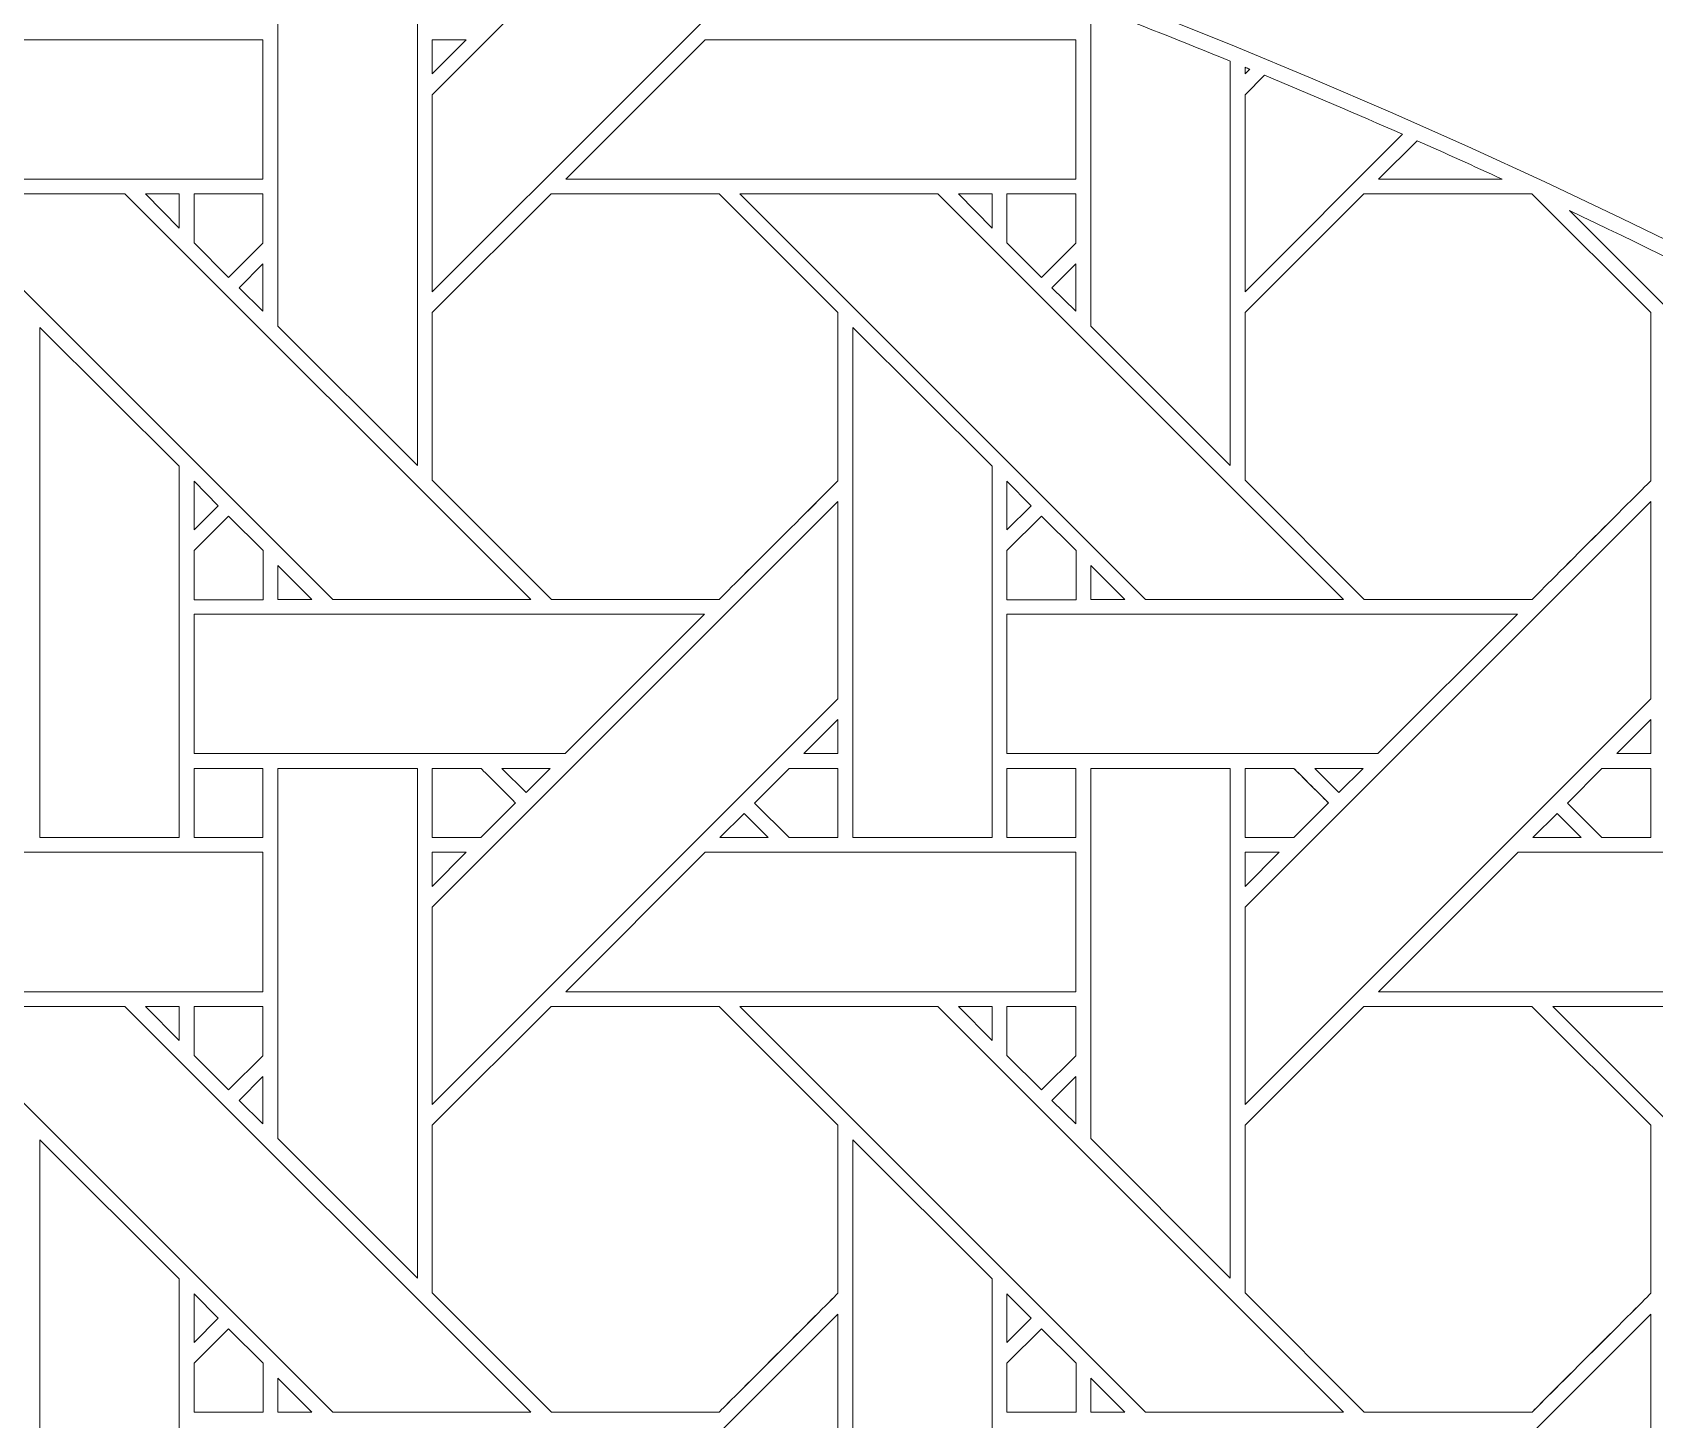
# Model space of a CAD drawing. Header units: inches. Extents: x 3.4 to 21.4, y 0.1 to 18.1.
# Drawn here: x 14.051 to 15.945, y 15.016 to 16.636 of the extents above; entities that cross this region are included whole.
import ezdxf

# ---------------------------------------------------------------- set-up
doc = ezdxf.new("R2010")
doc.units = ezdxf.units.IN
doc.header["$MEASUREMENT"] = 0
doc.layers.add('Design', color=7, linetype='Continuous', lineweight=0)

msp = doc.modelspace()

# ---------------------------------------------------------------- linework, layer by layer
at = {"layer": 'Design'}
for points, knots in [([(12.3829, 18.0948), (7.4123, 18.0948), (3.3829, 14.0653), (3.3829, 9.0948), (3.3829, 4.1242), (7.4123, 0.0948), (12.3829, 0.0948), (17.3534, 0.0948), (21.3829, 4.1242), (21.3829, 9.0948), (21.3829, 14.0653), (17.3534, 18.0948), (12.3829, 18.0948)], [0, 0, 0, 0, 1, 1, 1, 2, 2, 2, 3, 3, 3, 4, 4, 4, 4]), ([(12.3829, 17.2202), (7.8953, 17.2202), (4.2574, 13.5823), (4.2574, 9.0948), (4.2574, 4.6072), (7.8953, 0.9693), (12.3829, 0.9693), (16.8704, 0.9693), (20.5083, 4.6072), (20.5083, 9.0948), (20.5083, 13.5823), (16.8704, 17.2202), (12.3829, 17.2202)], [0, 0, 0, 0, 1, 1, 1, 2, 2, 2, 3, 3, 3, 4, 4, 4, 4]), ([(14.9668, 16.7817), (14.9668, 16.7817), (14.5179, 16.3328), (14.5179, 16.3328), (14.5179, 16.3328), (14.5179, 16.5629), (14.5179, 16.5629), (14.5179, 16.5629), (14.793, 16.838), (14.793, 16.838), (14.8512, 16.8199), (14.9091, 16.8011), (14.9668, 16.7817)], [0, 0, 0, 0, 1, 1, 1, 2, 2, 2, 3, 3, 3, 4, 4, 4, 4]), ([(14.3378, 16.2928), (14.3378, 16.2928), (14.3378, 16.725), (14.3378, 16.725), (14.3378, 16.725), (14.5007, 16.725), (14.5007, 16.725), (14.5007, 16.725), (14.5007, 16.1299), (14.5007, 16.1299), (14.5007, 16.1299), (14.3378, 16.2928), (14.3378, 16.2928)], [0, 0, 0, 0, 1, 1, 1, 2, 2, 2, 3, 3, 3, 4, 4, 4, 4]), ([(15.2865, 16.6667), (15.3411, 16.6457), (15.3954, 16.6243), (15.4494, 16.6022), (15.4494, 16.6022), (15.4494, 16.1299), (15.4494, 16.1299), (15.4494, 16.1299), (15.2865, 16.2928), (15.2865, 16.2928), (15.2865, 16.2928), (15.2865, 16.6667), (15.2865, 16.6667)], [0, 0, 0, 0, 1, 1, 1, 2, 2, 2, 3, 3, 3, 4, 4, 4, 4]), ([(14.3203, 16.6271), (14.3203, 16.6271), (14.3203, 16.4643), (14.3203, 16.4643), (14.3203, 16.4643), (13.725, 16.4643), (13.725, 16.4643), (13.725, 16.4643), (13.8878, 16.6271), (13.8878, 16.6271), (13.8878, 16.6271), (14.3203, 16.6271), (14.3203, 16.6271)], [0, 0, 0, 0, 1, 1, 1, 2, 2, 2, 3, 3, 3, 4, 4, 4, 4]), ([(14.5577, 16.6271), (14.5577, 16.6271), (14.5179, 16.5873), (14.5179, 16.5873), (14.5179, 16.5873), (14.5179, 16.6271), (14.5179, 16.6271), (14.5179, 16.6271), (14.5577, 16.6271), (14.5577, 16.6271)], [0, 0, 0, 0, 1, 1, 1, 2, 2, 2, 3, 3, 3, 3]), ([(15.269, 16.6271), (15.269, 16.6271), (15.269, 16.4643), (15.269, 16.4643), (15.269, 16.4643), (14.6737, 16.4643), (14.6737, 16.4643), (14.6737, 16.4643), (14.8365, 16.6271), (14.8365, 16.6271), (14.8365, 16.6271), (15.269, 16.6271), (15.269, 16.6271)], [0, 0, 0, 0, 1, 1, 1, 2, 2, 2, 3, 3, 3, 4, 4, 4, 4]), ([(15.4666, 16.5951), (15.4684, 16.5943), (15.4703, 16.5935), (15.4721, 16.5928), (15.4721, 16.5928), (15.4666, 16.5873), (15.4666, 16.5873), (15.4666, 16.5873), (15.4666, 16.5951), (15.4666, 16.5951)], [0, 0, 0, 0, 1, 1, 1, 2, 2, 2, 3, 3, 3, 3]), ([(15.4666, 16.5629), (15.4666, 16.5629), (15.4893, 16.5856), (15.4893, 16.5856), (15.5433, 16.5632), (15.5971, 16.5402), (15.6505, 16.5167), (15.6505, 16.5167), (15.4666, 16.3328), (15.4666, 16.3328), (15.4666, 16.3328), (15.4666, 16.5629), (15.4666, 16.5629)], [0, 0, 0, 0, 1, 1, 1, 2, 2, 2, 3, 3, 3, 4, 4, 4, 4]), ([(15.7668, 16.4643), (15.7668, 16.4643), (15.6224, 16.4643), (15.6224, 16.4643), (15.6224, 16.4643), (15.6673, 16.5092), (15.6673, 16.5092), (15.7006, 16.4944), (15.7337, 16.4795), (15.7668, 16.4643)], [0, 0, 0, 0, 1, 1, 1, 2, 2, 2, 3, 3, 3, 3]), ([(14.6329, 15.9735), (14.6329, 15.9735), (14.4018, 15.9735), (14.4018, 15.9735), (14.4018, 15.9735), (13.9283, 16.4472), (13.9283, 16.4472), (13.9283, 16.4472), (14.1592, 16.4472), (14.1592, 16.4472), (14.1592, 16.4472), (14.6329, 15.9735), (14.6329, 15.9735)], [0, 0, 0, 0, 1, 1, 1, 2, 2, 2, 3, 3, 3, 4, 4, 4, 4]), ([(14.1833, 16.4471), (14.1833, 16.4471), (14.2228, 16.4471), (14.2228, 16.4471), (14.2228, 16.4471), (14.2228, 16.4073), (14.2228, 16.4073), (14.2228, 16.4073), (14.1833, 16.4471), (14.1833, 16.4471)], [0, 0, 0, 0, 1, 1, 1, 2, 2, 2, 3, 3, 3, 3]), ([(14.3203, 16.4472), (14.3203, 16.4472), (14.3203, 16.3896), (14.3203, 16.3896), (14.3203, 16.3896), (14.2803, 16.3497), (14.2803, 16.3497), (14.2803, 16.3497), (14.24, 16.39), (14.24, 16.39), (14.24, 16.39), (14.24, 16.4472), (14.24, 16.4472), (14.24, 16.4472), (14.3203, 16.4472), (14.3203, 16.4472)], [0, 0, 0, 0, 1, 1, 1, 2, 2, 2, 3, 3, 3, 4, 4, 4, 5, 5, 5, 5]), ([(14.2803, 16.3497), (14.2803, 16.3497), (14.24, 16.39), (14.24, 16.39), (14.24, 16.39), (14.24, 16.4472), (14.24, 16.4472), (14.24, 16.4472), (14.3203, 16.4472), (14.3203, 16.4472), (14.3203, 16.4472), (14.3203, 16.3896), (14.3203, 16.3896), (14.3203, 16.3896), (14.2803, 16.3497), (14.2803, 16.3497)], [0, 0, 0, 0, 1, 1, 1, 2, 2, 2, 3, 3, 3, 4, 4, 4, 5, 5, 5, 5]), ([(14.6566, 16.4472), (14.6566, 16.4472), (14.8528, 16.4472), (14.8528, 16.4472), (14.8528, 16.4472), (14.9915, 16.3085), (14.9915, 16.3085), (14.9915, 16.3085), (14.9915, 16.1123), (14.9915, 16.1123), (14.9737, 16.0943), (14.8618, 15.9826), (14.8528, 15.9736), (14.8528, 15.9736), (14.6571, 15.9736), (14.6571, 15.9736), (14.6571, 15.9736), (14.5179, 16.1128), (14.5179, 16.1128), (14.5179, 16.1128), (14.5179, 16.3085), (14.5179, 16.3085), (14.5179, 16.3085), (14.6566, 16.4472), (14.6566, 16.4472)], [0, 0, 0, 0, 1, 1, 1, 2, 2, 2, 3, 3, 3, 4, 4, 4, 5, 5, 5, 6, 6, 6, 7, 7, 7, 8, 8, 8, 8]), ([(14.8528, 16.4472), (14.8528, 16.4472), (14.9915, 16.3085), (14.9915, 16.3085), (14.9915, 16.3085), (14.9915, 16.1123), (14.9915, 16.1123), (14.9737, 16.0943), (14.8617, 15.9825), (14.8528, 15.9736), (14.8528, 15.9736), (14.6571, 15.9736), (14.6571, 15.9736), (14.6571, 15.9736), (14.5179, 16.1128), (14.5179, 16.1128), (14.5179, 16.1128), (14.5179, 16.3085), (14.5179, 16.3085), (14.5179, 16.3085), (14.6566, 16.4472), (14.6566, 16.4472), (14.6566, 16.4472), (14.8528, 16.4472), (14.8528, 16.4472)], [0, 0, 0, 0, 1, 1, 1, 2, 2, 2, 3, 3, 3, 4, 4, 4, 5, 5, 5, 6, 6, 6, 7, 7, 7, 8, 8, 8, 8]), ([(15.3506, 15.9735), (15.3506, 15.9735), (14.877, 16.4472), (14.877, 16.4472), (14.877, 16.4472), (15.1079, 16.4472), (15.1079, 16.4472), (15.1079, 16.4472), (15.5816, 15.9735), (15.5816, 15.9735), (15.5816, 15.9735), (15.3506, 15.9735), (15.3506, 15.9735)], [0, 0, 0, 0, 1, 1, 1, 2, 2, 2, 3, 3, 3, 4, 4, 4, 4]), ([(15.1321, 16.4471), (15.1321, 16.4471), (15.1715, 16.4471), (15.1715, 16.4471), (15.1715, 16.4471), (15.1715, 16.4073), (15.1715, 16.4073), (15.1715, 16.4073), (15.1321, 16.4471), (15.1321, 16.4471)], [0, 0, 0, 0, 1, 1, 1, 2, 2, 2, 3, 3, 3, 3]), ([(15.1887, 16.39), (15.1887, 16.39), (15.1887, 16.4472), (15.1887, 16.4472), (15.1887, 16.4472), (15.269, 16.4472), (15.269, 16.4472), (15.269, 16.4472), (15.269, 16.3896), (15.269, 16.3896), (15.269, 16.3896), (15.2291, 16.3497), (15.2291, 16.3497), (15.2291, 16.3497), (15.1887, 16.39), (15.1887, 16.39)], [0, 0, 0, 0, 1, 1, 1, 2, 2, 2, 3, 3, 3, 4, 4, 4, 5, 5, 5, 5]), ([(15.269, 16.3896), (15.269, 16.3896), (15.2291, 16.3497), (15.2291, 16.3497), (15.2291, 16.3497), (15.1887, 16.39), (15.1887, 16.39), (15.1887, 16.39), (15.1887, 16.4472), (15.1887, 16.4472), (15.1887, 16.4472), (15.269, 16.4472), (15.269, 16.4472), (15.269, 16.4472), (15.269, 16.3896), (15.269, 16.3896)], [0, 0, 0, 0, 1, 1, 1, 2, 2, 2, 3, 3, 3, 4, 4, 4, 5, 5, 5, 5]), ([(15.4666, 16.1128), (15.4666, 16.1128), (15.4666, 16.3085), (15.4666, 16.3085), (15.4666, 16.3085), (15.6053, 16.4472), (15.6053, 16.4472), (15.6053, 16.4472), (15.8015, 16.4472), (15.8015, 16.4472), (15.8015, 16.4472), (15.9403, 16.3085), (15.9403, 16.3085), (15.9403, 16.3085), (15.9403, 16.1123), (15.9403, 16.1123), (15.9225, 16.0943), (15.8105, 15.9826), (15.8016, 15.9736), (15.8016, 15.9736), (15.6058, 15.9736), (15.6058, 15.9736), (15.6058, 15.9736), (15.4666, 16.1128), (15.4666, 16.1128)], [0, 0, 0, 0, 1, 1, 1, 2, 2, 2, 3, 3, 3, 4, 4, 4, 5, 5, 5, 6, 6, 6, 7, 7, 7, 8, 8, 8, 8]), ([(15.9403, 16.3085), (15.9403, 16.3085), (15.9403, 16.1123), (15.9403, 16.1123), (15.9224, 16.0943), (15.8105, 15.9826), (15.8016, 15.9736), (15.8016, 15.9736), (15.6058, 15.9736), (15.6058, 15.9736), (15.6058, 15.9736), (15.4666, 16.1128), (15.4666, 16.1128), (15.4666, 16.1128), (15.4666, 16.3085), (15.4666, 16.3085), (15.4666, 16.3085), (15.6053, 16.4472), (15.6053, 16.4472), (15.6053, 16.4472), (15.8015, 16.4472), (15.8015, 16.4472), (15.8015, 16.4472), (15.9403, 16.3085), (15.9403, 16.3085)], [0, 0, 0, 0, 1, 1, 1, 2, 2, 2, 3, 3, 3, 4, 4, 4, 5, 5, 5, 6, 6, 6, 7, 7, 7, 8, 8, 8, 8]), ([(16.3203, 16.1835), (16.3203, 16.1835), (16.5303, 15.9735), (16.5303, 15.9735), (16.5303, 15.9735), (16.2993, 15.9735), (16.2993, 15.9735), (16.2993, 15.9735), (15.8452, 16.4277), (15.8452, 16.4277), (16.0065, 16.3514), (16.165, 16.2699), (16.3203, 16.1835)], [0, 0, 0, 0, 1, 1, 1, 2, 2, 2, 3, 3, 3, 4, 4, 4, 4]), ([(14.3203, 16.3653), (14.3203, 16.3653), (14.3203, 16.3102), (14.3203, 16.3102), (14.3203, 16.3102), (14.2925, 16.3375), (14.2925, 16.3375), (14.2925, 16.3375), (14.3203, 16.3653), (14.3203, 16.3653)], [0, 0, 0, 0, 1, 1, 1, 2, 2, 2, 3, 3, 3, 3]), ([(15.2412, 16.3375), (15.2412, 16.3375), (15.269, 16.3653), (15.269, 16.3653), (15.269, 16.3653), (15.269, 16.3102), (15.269, 16.3102), (15.269, 16.3102), (15.2412, 16.3375), (15.2412, 16.3375)], [0, 0, 0, 0, 1, 1, 1, 2, 2, 2, 3, 3, 3, 3]), ([(14.0599, 15.6955), (14.0599, 15.6955), (14.0599, 16.2913), (14.0599, 16.2913), (14.0599, 16.2913), (14.2227, 16.1292), (14.2227, 16.1292), (14.2227, 16.1292), (14.2227, 15.6955), (14.2227, 15.6955), (14.2227, 15.6955), (14.0599, 15.6955), (14.0599, 15.6955)], [0, 0, 0, 0, 1, 1, 1, 2, 2, 2, 3, 3, 3, 4, 4, 4, 4]), ([(15.0087, 15.6955), (15.0087, 15.6955), (15.0087, 16.2913), (15.0087, 16.2913), (15.0087, 16.2913), (15.1714, 16.1292), (15.1714, 16.1292), (15.1714, 16.1292), (15.1714, 15.6955), (15.1714, 15.6955), (15.1714, 15.6955), (15.0087, 15.6955), (15.0087, 15.6955)], [0, 0, 0, 0, 1, 1, 1, 2, 2, 2, 3, 3, 3, 4, 4, 4, 4]), ([(14.24, 16.0549), (14.24, 16.0549), (14.24, 16.1117), (14.24, 16.1117), (14.24, 16.1117), (14.2682, 16.0831), (14.2682, 16.0831), (14.2682, 16.0831), (14.24, 16.0549), (14.24, 16.0549)], [0, 0, 0, 0, 1, 1, 1, 2, 2, 2, 3, 3, 3, 3]), ([(15.1887, 16.0549), (15.1887, 16.0549), (15.1887, 16.1117), (15.1887, 16.1117), (15.1887, 16.1117), (15.2169, 16.0831), (15.2169, 16.0831), (15.2169, 16.0831), (15.1887, 16.0549), (15.1887, 16.0549)], [0, 0, 0, 0, 1, 1, 1, 2, 2, 2, 3, 3, 3, 3]), ([(14.9915, 15.8577), (14.9915, 15.8577), (14.5179, 15.3841), (14.5179, 15.3841), (14.5179, 15.3841), (14.5179, 15.6142), (14.5179, 15.6142), (14.5179, 15.6142), (14.9915, 16.0878), (14.9915, 16.0878), (14.9915, 16.0878), (14.9915, 15.8577), (14.9915, 15.8577)], [0, 0, 0, 0, 1, 1, 1, 2, 2, 2, 3, 3, 3, 4, 4, 4, 4]), ([(15.9403, 15.8577), (15.9403, 15.8577), (15.4666, 15.3841), (15.4666, 15.3841), (15.4666, 15.3841), (15.4666, 15.6142), (15.4666, 15.6142), (15.4666, 15.6142), (15.9403, 16.0878), (15.9403, 16.0878), (15.9403, 16.0878), (15.9403, 15.8577), (15.9403, 15.8577)], [0, 0, 0, 0, 1, 1, 1, 2, 2, 2, 3, 3, 3, 4, 4, 4, 4]), ([(14.24, 15.9733), (14.24, 15.9733), (14.24, 16.0306), (14.24, 16.0306), (14.24, 16.0306), (14.2803, 16.071), (14.2803, 16.071), (14.2803, 16.071), (14.3207, 16.0306), (14.3207, 16.0306), (14.3207, 16.0306), (14.3207, 15.9733), (14.3207, 15.9733), (14.3207, 15.9733), (14.24, 15.9733), (14.24, 15.9733)], [0, 0, 0, 0, 1, 1, 1, 2, 2, 2, 3, 3, 3, 4, 4, 4, 5, 5, 5, 5]), ([(14.2803, 16.071), (14.2803, 16.071), (14.3207, 16.0306), (14.3207, 16.0306), (14.3207, 16.0306), (14.3207, 15.9733), (14.3207, 15.9733), (14.3207, 15.9733), (14.24, 15.9733), (14.24, 15.9733), (14.24, 15.9733), (14.24, 16.0306), (14.24, 16.0306), (14.24, 16.0306), (14.2803, 16.071), (14.2803, 16.071)], [0, 0, 0, 0, 1, 1, 1, 2, 2, 2, 3, 3, 3, 4, 4, 4, 5, 5, 5, 5]), ([(15.1887, 15.9733), (15.1887, 15.9733), (15.1887, 16.0306), (15.1887, 16.0306), (15.1887, 16.0306), (15.2291, 16.071), (15.2291, 16.071), (15.2291, 16.071), (15.2694, 16.0306), (15.2694, 16.0306), (15.2694, 16.0306), (15.2694, 15.9733), (15.2694, 15.9733), (15.2694, 15.9733), (15.1887, 15.9733), (15.1887, 15.9733)], [0, 0, 0, 0, 1, 1, 1, 2, 2, 2, 3, 3, 3, 4, 4, 4, 5, 5, 5, 5]), ([(15.2291, 16.071), (15.2291, 16.071), (15.2694, 16.0306), (15.2694, 16.0306), (15.2694, 16.0306), (15.2694, 15.9733), (15.2694, 15.9733), (15.2694, 15.9733), (15.1887, 15.9733), (15.1887, 15.9733), (15.1887, 15.9733), (15.1887, 16.0306), (15.1887, 16.0306), (15.1887, 16.0306), (15.2291, 16.071), (15.2291, 16.071)], [0, 0, 0, 0, 1, 1, 1, 2, 2, 2, 3, 3, 3, 4, 4, 4, 5, 5, 5, 5]), ([(14.3379, 15.9735), (14.3379, 15.9735), (14.3379, 16.0133), (14.3379, 16.0133), (14.3379, 16.0133), (14.3776, 15.9735), (14.3776, 15.9735), (14.3776, 15.9735), (14.3379, 15.9735), (14.3379, 15.9735)], [0, 0, 0, 0, 1, 1, 1, 2, 2, 2, 3, 3, 3, 3]), ([(15.2866, 15.9735), (15.2866, 15.9735), (15.2866, 16.0133), (15.2866, 16.0133), (15.2866, 16.0133), (15.3264, 15.9735), (15.3264, 15.9735), (15.3264, 15.9735), (15.2866, 15.9735), (15.2866, 15.9735)], [0, 0, 0, 0, 1, 1, 1, 2, 2, 2, 3, 3, 3, 3]), ([(14.8357, 15.9563), (14.8357, 15.9563), (14.673, 15.7936), (14.673, 15.7936), (14.673, 15.7936), (14.24, 15.7936), (14.24, 15.7936), (14.24, 15.7936), (14.24, 15.9563), (14.24, 15.9563), (14.24, 15.9563), (14.8357, 15.9563), (14.8357, 15.9563)], [0, 0, 0, 0, 1, 1, 1, 2, 2, 2, 3, 3, 3, 4, 4, 4, 4]), ([(15.6217, 15.7936), (15.6217, 15.7936), (15.1887, 15.7936), (15.1887, 15.7936), (15.1887, 15.7936), (15.1887, 15.9563), (15.1887, 15.9563), (15.1887, 15.9563), (15.7844, 15.9563), (15.7844, 15.9563), (15.7844, 15.9563), (15.6217, 15.7936), (15.6217, 15.7936)], [0, 0, 0, 0, 1, 1, 1, 2, 2, 2, 3, 3, 3, 4, 4, 4, 4]), ([(14.9517, 15.7936), (14.9517, 15.7936), (14.9915, 15.8334), (14.9915, 15.8334), (14.9915, 15.8334), (14.9915, 15.7936), (14.9915, 15.7936), (14.9915, 15.7936), (14.9517, 15.7936), (14.9517, 15.7936)], [0, 0, 0, 0, 1, 1, 1, 2, 2, 2, 3, 3, 3, 3]), ([(15.9005, 15.7936), (15.9005, 15.7936), (15.9403, 15.8333), (15.9403, 15.8333), (15.9403, 15.8333), (15.9403, 15.7936), (15.9403, 15.7936), (15.9403, 15.7936), (15.9005, 15.7936), (15.9005, 15.7936)], [0, 0, 0, 0, 1, 1, 1, 2, 2, 2, 3, 3, 3, 3]), ([(14.24, 15.7763), (14.24, 15.7763), (14.3203, 15.7763), (14.3203, 15.7763), (14.3203, 15.7763), (14.3203, 15.6956), (14.3203, 15.6956), (14.3203, 15.6956), (14.24, 15.6956), (14.24, 15.6956), (14.24, 15.6956), (14.24, 15.7763), (14.24, 15.7763)], [0, 0, 0, 0, 1, 1, 1, 2, 2, 2, 3, 3, 3, 4, 4, 4, 4]), ([(14.24, 15.6956), (14.24, 15.6956), (14.24, 15.7763), (14.24, 15.7763), (14.24, 15.7763), (14.3203, 15.7763), (14.3203, 15.7763), (14.3203, 15.7763), (14.3203, 15.6956), (14.3203, 15.6956), (14.3203, 15.6956), (14.24, 15.6956), (14.24, 15.6956)], [0, 0, 0, 0, 1, 1, 1, 2, 2, 2, 3, 3, 3, 4, 4, 4, 4]), ([(14.3378, 15.3441), (14.3378, 15.3441), (14.3378, 15.7763), (14.3378, 15.7763), (14.3378, 15.7763), (14.5007, 15.7763), (14.5007, 15.7763), (14.5007, 15.7763), (14.5007, 15.1812), (14.5007, 15.1812), (14.5007, 15.1812), (14.3378, 15.3441), (14.3378, 15.3441)], [0, 0, 0, 0, 1, 1, 1, 2, 2, 2, 3, 3, 3, 4, 4, 4, 4]), ([(14.5749, 15.7763), (14.5801, 15.7712), (14.6108, 15.7404), (14.6153, 15.736), (14.6153, 15.736), (14.5748, 15.6956), (14.5748, 15.6956), (14.5748, 15.6956), (14.5179, 15.6956), (14.5179, 15.6956), (14.5179, 15.6956), (14.5179, 15.7763), (14.5179, 15.7763), (14.5179, 15.7763), (14.5749, 15.7763), (14.5749, 15.7763)], [0, 0, 0, 0, 1, 1, 1, 2, 2, 2, 3, 3, 3, 4, 4, 4, 5, 5, 5, 5]), ([(14.6153, 15.736), (14.6153, 15.736), (14.5748, 15.6956), (14.5748, 15.6956), (14.5748, 15.6956), (14.5179, 15.6956), (14.5179, 15.6956), (14.5179, 15.6956), (14.5179, 15.7763), (14.5179, 15.7763), (14.5179, 15.7763), (14.5749, 15.7763), (14.5749, 15.7763), (14.5801, 15.7712), (14.6108, 15.7404), (14.6153, 15.736)], [0, 0, 0, 0, 1, 1, 1, 2, 2, 2, 3, 3, 3, 4, 4, 4, 5, 5, 5, 5]), ([(14.5993, 15.7763), (14.5993, 15.7763), (14.6557, 15.7763), (14.6557, 15.7763), (14.6557, 15.7763), (14.6275, 15.7481), (14.6275, 15.7481), (14.6275, 15.7481), (14.5993, 15.7763), (14.5993, 15.7763)], [0, 0, 0, 0, 1, 1, 1, 2, 2, 2, 3, 3, 3, 3]), ([(14.9344, 15.6956), (14.9344, 15.6956), (14.8941, 15.7359), (14.8941, 15.7359), (14.8941, 15.7359), (14.9345, 15.7764), (14.9345, 15.7764), (14.9345, 15.7764), (14.9915, 15.7764), (14.9915, 15.7764), (14.9915, 15.7764), (14.9915, 15.6956), (14.9915, 15.6956), (14.9915, 15.6956), (14.9344, 15.6956), (14.9344, 15.6956)], [0, 0, 0, 0, 1, 1, 1, 2, 2, 2, 3, 3, 3, 4, 4, 4, 5, 5, 5, 5]), ([(14.9915, 15.6956), (14.9915, 15.6956), (14.9344, 15.6956), (14.9344, 15.6956), (14.9344, 15.6956), (14.8941, 15.7359), (14.8941, 15.7359), (14.8941, 15.7359), (14.9345, 15.7764), (14.9345, 15.7764), (14.9345, 15.7764), (14.9915, 15.7764), (14.9915, 15.7764), (14.9915, 15.7764), (14.9915, 15.6956), (14.9915, 15.6956)], [0, 0, 0, 0, 1, 1, 1, 2, 2, 2, 3, 3, 3, 4, 4, 4, 5, 5, 5, 5]), ([(15.1887, 15.7763), (15.1887, 15.7763), (15.269, 15.7763), (15.269, 15.7763), (15.269, 15.7763), (15.269, 15.6956), (15.269, 15.6956), (15.269, 15.6956), (15.1887, 15.6956), (15.1887, 15.6956), (15.1887, 15.6956), (15.1887, 15.7763), (15.1887, 15.7763)], [0, 0, 0, 0, 1, 1, 1, 2, 2, 2, 3, 3, 3, 4, 4, 4, 4]), ([(15.269, 15.6956), (15.269, 15.6956), (15.1887, 15.6956), (15.1887, 15.6956), (15.1887, 15.6956), (15.1887, 15.7763), (15.1887, 15.7763), (15.1887, 15.7763), (15.269, 15.7763), (15.269, 15.7763), (15.269, 15.7763), (15.269, 15.6956), (15.269, 15.6956)], [0, 0, 0, 0, 1, 1, 1, 2, 2, 2, 3, 3, 3, 4, 4, 4, 4]), ([(15.2865, 15.3441), (15.2865, 15.3441), (15.2865, 15.7763), (15.2865, 15.7763), (15.2865, 15.7763), (15.4494, 15.7763), (15.4494, 15.7763), (15.4494, 15.7763), (15.4494, 15.1812), (15.4494, 15.1812), (15.4494, 15.1812), (15.2865, 15.3441), (15.2865, 15.3441)], [0, 0, 0, 0, 1, 1, 1, 2, 2, 2, 3, 3, 3, 4, 4, 4, 4]), ([(15.5237, 15.7763), (15.5288, 15.7712), (15.5596, 15.7404), (15.564, 15.736), (15.564, 15.736), (15.5236, 15.6956), (15.5236, 15.6956), (15.5236, 15.6956), (15.4666, 15.6956), (15.4666, 15.6956), (15.4666, 15.6956), (15.4666, 15.7763), (15.4666, 15.7763), (15.4666, 15.7763), (15.5237, 15.7763), (15.5237, 15.7763)], [0, 0, 0, 0, 1, 1, 1, 2, 2, 2, 3, 3, 3, 4, 4, 4, 5, 5, 5, 5]), ([(15.5491, 15.7508), (15.5491, 15.7508), (15.564, 15.736), (15.564, 15.736), (15.564, 15.736), (15.5236, 15.6956), (15.5236, 15.6956), (15.5236, 15.6956), (15.4666, 15.6956), (15.4666, 15.6956), (15.4666, 15.6956), (15.4666, 15.7763), (15.4666, 15.7763), (15.4666, 15.7763), (15.5237, 15.7763), (15.5237, 15.7763), (15.5292, 15.7708), (15.5396, 15.7604), (15.5491, 15.7508)], [0, 0, 0, 0, 1, 1, 1, 2, 2, 2, 3, 3, 3, 4, 4, 4, 5, 5, 5, 6, 6, 6, 6]), ([(15.548, 15.7763), (15.548, 15.7763), (15.6045, 15.7763), (15.6045, 15.7763), (15.6045, 15.7763), (15.5762, 15.7481), (15.5762, 15.7481), (15.5762, 15.7481), (15.548, 15.7763), (15.548, 15.7763)], [0, 0, 0, 0, 1, 1, 1, 2, 2, 2, 3, 3, 3, 3]), ([(15.8832, 15.6956), (15.8832, 15.6956), (15.8428, 15.7359), (15.8428, 15.7359), (15.8428, 15.7359), (15.8832, 15.7764), (15.8832, 15.7764), (15.8832, 15.7764), (15.9403, 15.7764), (15.9403, 15.7764), (15.9403, 15.7764), (15.9403, 15.6956), (15.9403, 15.6956), (15.9403, 15.6956), (15.8832, 15.6956), (15.8832, 15.6956)], [0, 0, 0, 0, 1, 1, 1, 2, 2, 2, 3, 3, 3, 4, 4, 4, 5, 5, 5, 5]), ([(15.9403, 15.6956), (15.9403, 15.6956), (15.8832, 15.6956), (15.8832, 15.6956), (15.8832, 15.6956), (15.8428, 15.7359), (15.8428, 15.7359), (15.8428, 15.7359), (15.8832, 15.7764), (15.8832, 15.7764), (15.8832, 15.7764), (15.9403, 15.7764), (15.9403, 15.7764), (15.9403, 15.7764), (15.9403, 15.6956), (15.9403, 15.6956)], [0, 0, 0, 0, 1, 1, 1, 2, 2, 2, 3, 3, 3, 4, 4, 4, 5, 5, 5, 5]), ([(14.8537, 15.6955), (14.8537, 15.6955), (14.8819, 15.7238), (14.8819, 15.7238), (14.8819, 15.7238), (14.9102, 15.6955), (14.9102, 15.6955), (14.9102, 15.6955), (14.8537, 15.6955), (14.8537, 15.6955)], [0, 0, 0, 0, 1, 1, 1, 2, 2, 2, 3, 3, 3, 3]), ([(15.8024, 15.6955), (15.8024, 15.6955), (15.8307, 15.7238), (15.8307, 15.7238), (15.8307, 15.7238), (15.8589, 15.6955), (15.8589, 15.6955), (15.8589, 15.6955), (15.8024, 15.6955), (15.8024, 15.6955)], [0, 0, 0, 0, 1, 1, 1, 2, 2, 2, 3, 3, 3, 3]), ([(14.3203, 15.6784), (14.3203, 15.6784), (14.3203, 15.5155), (14.3203, 15.5155), (14.3203, 15.5155), (13.725, 15.5155), (13.725, 15.5155), (13.725, 15.5155), (13.8878, 15.6784), (13.8878, 15.6784), (13.8878, 15.6784), (14.3203, 15.6784), (14.3203, 15.6784)], [0, 0, 0, 0, 1, 1, 1, 2, 2, 2, 3, 3, 3, 4, 4, 4, 4]), ([(14.5577, 15.6784), (14.5577, 15.6784), (14.5179, 15.6385), (14.5179, 15.6385), (14.5179, 15.6385), (14.5179, 15.6784), (14.5179, 15.6784), (14.5179, 15.6784), (14.5577, 15.6784), (14.5577, 15.6784)], [0, 0, 0, 0, 1, 1, 1, 2, 2, 2, 3, 3, 3, 3]), ([(15.269, 15.6784), (15.269, 15.6784), (15.269, 15.5155), (15.269, 15.5155), (15.269, 15.5155), (14.6737, 15.5155), (14.6737, 15.5155), (14.6737, 15.5155), (14.8365, 15.6784), (14.8365, 15.6784), (14.8365, 15.6784), (15.269, 15.6784), (15.269, 15.6784)], [0, 0, 0, 0, 1, 1, 1, 2, 2, 2, 3, 3, 3, 4, 4, 4, 4]), ([(15.5064, 15.6784), (15.5064, 15.6784), (15.4666, 15.6385), (15.4666, 15.6385), (15.4666, 15.6385), (15.4666, 15.6784), (15.4666, 15.6784), (15.4666, 15.6784), (15.5064, 15.6784), (15.5064, 15.6784)], [0, 0, 0, 0, 1, 1, 1, 2, 2, 2, 3, 3, 3, 3]), ([(16.2177, 15.6784), (16.2177, 15.6784), (16.2177, 15.5155), (16.2177, 15.5155), (16.2177, 15.5155), (15.6224, 15.5155), (15.6224, 15.5155), (15.6224, 15.5155), (15.7853, 15.6784), (15.7853, 15.6784), (15.7853, 15.6784), (16.2177, 15.6784), (16.2177, 15.6784)], [0, 0, 0, 0, 1, 1, 1, 2, 2, 2, 3, 3, 3, 4, 4, 4, 4]), ([(14.6329, 15.0248), (14.6329, 15.0248), (14.4018, 15.0248), (14.4018, 15.0248), (14.4018, 15.0248), (13.9283, 15.4984), (13.9283, 15.4984), (13.9283, 15.4984), (14.1592, 15.4984), (14.1592, 15.4984), (14.1592, 15.4984), (14.6329, 15.0248), (14.6329, 15.0248)], [0, 0, 0, 0, 1, 1, 1, 2, 2, 2, 3, 3, 3, 4, 4, 4, 4]), ([(14.1833, 15.4984), (14.1833, 15.4984), (14.2228, 15.4984), (14.2228, 15.4984), (14.2228, 15.4984), (14.2228, 15.4586), (14.2228, 15.4586), (14.2228, 15.4586), (14.1833, 15.4984), (14.1833, 15.4984)], [0, 0, 0, 0, 1, 1, 1, 2, 2, 2, 3, 3, 3, 3]), ([(14.3203, 15.4985), (14.3203, 15.4985), (14.3203, 15.4409), (14.3203, 15.4409), (14.3203, 15.4409), (14.2803, 15.4009), (14.2803, 15.4009), (14.2803, 15.4009), (14.24, 15.4413), (14.24, 15.4413), (14.24, 15.4413), (14.24, 15.4985), (14.24, 15.4985), (14.24, 15.4985), (14.3203, 15.4985), (14.3203, 15.4985)], [0, 0, 0, 0, 1, 1, 1, 2, 2, 2, 3, 3, 3, 4, 4, 4, 5, 5, 5, 5]), ([(14.2803, 15.4009), (14.2803, 15.4009), (14.24, 15.4413), (14.24, 15.4413), (14.24, 15.4413), (14.24, 15.4985), (14.24, 15.4985), (14.24, 15.4985), (14.3203, 15.4985), (14.3203, 15.4985), (14.3203, 15.4985), (14.3203, 15.4409), (14.3203, 15.4409), (14.3203, 15.4409), (14.2803, 15.4009), (14.2803, 15.4009)], [0, 0, 0, 0, 1, 1, 1, 2, 2, 2, 3, 3, 3, 4, 4, 4, 5, 5, 5, 5]), ([(14.6566, 15.4985), (14.6566, 15.4985), (14.8528, 15.4985), (14.8528, 15.4985), (14.8528, 15.4985), (14.9915, 15.3597), (14.9915, 15.3597), (14.9915, 15.3597), (14.9915, 15.1635), (14.9915, 15.1635), (14.9737, 15.1456), (14.8618, 15.0339), (14.8528, 15.0248), (14.8528, 15.0248), (14.6571, 15.0248), (14.6571, 15.0248), (14.6571, 15.0248), (14.5179, 15.1641), (14.5179, 15.1641), (14.5179, 15.1641), (14.5179, 15.3597), (14.5179, 15.3597), (14.5179, 15.3597), (14.6566, 15.4985), (14.6566, 15.4985)], [0, 0, 0, 0, 1, 1, 1, 2, 2, 2, 3, 3, 3, 4, 4, 4, 5, 5, 5, 6, 6, 6, 7, 7, 7, 8, 8, 8, 8]), ([(14.9915, 15.1635), (14.9736, 15.1455), (14.8617, 15.0338), (14.8528, 15.0248), (14.8528, 15.0248), (14.6571, 15.0248), (14.6571, 15.0248), (14.6571, 15.0248), (14.5179, 15.1641), (14.5179, 15.1641), (14.5179, 15.1641), (14.5179, 15.3597), (14.5179, 15.3597), (14.5179, 15.3597), (14.6566, 15.4985), (14.6566, 15.4985), (14.6566, 15.4985), (14.8528, 15.4985), (14.8528, 15.4985), (14.8528, 15.4985), (14.9915, 15.3597), (14.9915, 15.3597), (14.9915, 15.3597), (14.9915, 15.1635), (14.9915, 15.1635)], [0, 0, 0, 0, 1, 1, 1, 2, 2, 2, 3, 3, 3, 4, 4, 4, 5, 5, 5, 6, 6, 6, 7, 7, 7, 8, 8, 8, 8]), ([(15.5816, 15.0248), (15.5816, 15.0248), (15.3505, 15.0248), (15.3505, 15.0248), (15.3505, 15.0248), (14.877, 15.4984), (14.877, 15.4984), (14.877, 15.4984), (15.1079, 15.4984), (15.1079, 15.4984), (15.1079, 15.4984), (15.5816, 15.0248), (15.5816, 15.0248)], [0, 0, 0, 0, 1, 1, 1, 2, 2, 2, 3, 3, 3, 4, 4, 4, 4]), ([(15.1321, 15.4984), (15.1321, 15.4984), (15.1715, 15.4984), (15.1715, 15.4984), (15.1715, 15.4984), (15.1715, 15.4586), (15.1715, 15.4586), (15.1715, 15.4586), (15.1321, 15.4984), (15.1321, 15.4984)], [0, 0, 0, 0, 1, 1, 1, 2, 2, 2, 3, 3, 3, 3]), ([(15.269, 15.4985), (15.269, 15.4985), (15.269, 15.4409), (15.269, 15.4409), (15.269, 15.4409), (15.2291, 15.4009), (15.2291, 15.4009), (15.2291, 15.4009), (15.1887, 15.4413), (15.1887, 15.4413), (15.1887, 15.4413), (15.1887, 15.4985), (15.1887, 15.4985), (15.1887, 15.4985), (15.269, 15.4985), (15.269, 15.4985)], [0, 0, 0, 0, 1, 1, 1, 2, 2, 2, 3, 3, 3, 4, 4, 4, 5, 5, 5, 5]), ([(15.2291, 15.4009), (15.2291, 15.4009), (15.1887, 15.4413), (15.1887, 15.4413), (15.1887, 15.4413), (15.1887, 15.4985), (15.1887, 15.4985), (15.1887, 15.4985), (15.269, 15.4985), (15.269, 15.4985), (15.269, 15.4985), (15.269, 15.4409), (15.269, 15.4409), (15.269, 15.4409), (15.2291, 15.4009), (15.2291, 15.4009)], [0, 0, 0, 0, 1, 1, 1, 2, 2, 2, 3, 3, 3, 4, 4, 4, 5, 5, 5, 5]), ([(15.6053, 15.4985), (15.6053, 15.4985), (15.8015, 15.4985), (15.8015, 15.4985), (15.8015, 15.4985), (15.9403, 15.3597), (15.9403, 15.3597), (15.9403, 15.3597), (15.9403, 15.1635), (15.9403, 15.1635), (15.9225, 15.1456), (15.8105, 15.0339), (15.8016, 15.0248), (15.8016, 15.0248), (15.6058, 15.0248), (15.6058, 15.0248), (15.6058, 15.0248), (15.4666, 15.1641), (15.4666, 15.1641), (15.4666, 15.1641), (15.4666, 15.3597), (15.4666, 15.3597), (15.4666, 15.3597), (15.6053, 15.4985), (15.6053, 15.4985)], [0, 0, 0, 0, 1, 1, 1, 2, 2, 2, 3, 3, 3, 4, 4, 4, 5, 5, 5, 6, 6, 6, 7, 7, 7, 8, 8, 8, 8]), ([(15.9403, 15.1635), (15.9223, 15.1454), (15.8104, 15.0337), (15.8016, 15.0248), (15.8016, 15.0248), (15.6058, 15.0248), (15.6058, 15.0248), (15.6058, 15.0248), (15.4666, 15.1641), (15.4666, 15.1641), (15.4666, 15.1641), (15.4666, 15.3597), (15.4666, 15.3597), (15.4666, 15.3597), (15.6053, 15.4985), (15.6053, 15.4985), (15.6053, 15.4985), (15.8015, 15.4985), (15.8015, 15.4985), (15.8015, 15.4985), (15.9403, 15.3597), (15.9403, 15.3597), (15.9403, 15.3597), (15.9403, 15.1635), (15.9403, 15.1635)], [0, 0, 0, 0, 1, 1, 1, 2, 2, 2, 3, 3, 3, 4, 4, 4, 5, 5, 5, 6, 6, 6, 7, 7, 7, 8, 8, 8, 8]), ([(16.5303, 15.0248), (16.5303, 15.0248), (16.2993, 15.0248), (16.2993, 15.0248), (16.2993, 15.0248), (15.8257, 15.4984), (15.8257, 15.4984), (15.8257, 15.4984), (16.0567, 15.4984), (16.0567, 15.4984), (16.0567, 15.4984), (16.5303, 15.0248), (16.5303, 15.0248)], [0, 0, 0, 0, 1, 1, 1, 2, 2, 2, 3, 3, 3, 4, 4, 4, 4]), ([(14.3203, 15.4166), (14.3203, 15.4166), (14.3203, 15.3614), (14.3203, 15.3614), (14.3203, 15.3614), (14.2925, 15.3888), (14.2925, 15.3888), (14.2925, 15.3888), (14.3203, 15.4166), (14.3203, 15.4166)], [0, 0, 0, 0, 1, 1, 1, 2, 2, 2, 3, 3, 3, 3]), ([(15.269, 15.4166), (15.269, 15.4166), (15.269, 15.3614), (15.269, 15.3614), (15.269, 15.3614), (15.2412, 15.3888), (15.2412, 15.3888), (15.2412, 15.3888), (15.269, 15.4166), (15.269, 15.4166)], [0, 0, 0, 0, 1, 1, 1, 2, 2, 2, 3, 3, 3, 3]), ([(14.0599, 14.7468), (14.0599, 14.7468), (14.0599, 15.3426), (14.0599, 15.3426), (14.0599, 15.3426), (14.2227, 15.1805), (14.2227, 15.1805), (14.2227, 15.1805), (14.2227, 14.7468), (14.2227, 14.7468), (14.2227, 14.7468), (14.0599, 14.7468), (14.0599, 14.7468)], [0, 0, 0, 0, 1, 1, 1, 2, 2, 2, 3, 3, 3, 4, 4, 4, 4]), ([(15.0087, 14.7468), (15.0087, 14.7468), (15.0087, 15.3426), (15.0087, 15.3426), (15.0087, 15.3426), (15.1714, 15.1805), (15.1714, 15.1805), (15.1714, 15.1805), (15.1714, 14.7468), (15.1714, 14.7468), (15.1714, 14.7468), (15.0087, 14.7468), (15.0087, 14.7468)], [0, 0, 0, 0, 1, 1, 1, 2, 2, 2, 3, 3, 3, 4, 4, 4, 4]), ([(14.24, 15.1062), (14.24, 15.1062), (14.24, 15.163), (14.24, 15.163), (14.24, 15.163), (14.2682, 15.1344), (14.2682, 15.1344), (14.2682, 15.1344), (14.24, 15.1062), (14.24, 15.1062)], [0, 0, 0, 0, 1, 1, 1, 2, 2, 2, 3, 3, 3, 3]), ([(15.1887, 15.1062), (15.1887, 15.1062), (15.1887, 15.163), (15.1887, 15.163), (15.1887, 15.163), (15.2169, 15.1344), (15.2169, 15.1344), (15.2169, 15.1344), (15.1887, 15.1062), (15.1887, 15.1062)], [0, 0, 0, 0, 1, 1, 1, 2, 2, 2, 3, 3, 3, 3]), ([(14.9915, 14.909), (14.9915, 14.909), (14.5179, 14.4354), (14.5179, 14.4354), (14.5179, 14.4354), (14.5179, 14.6655), (14.5179, 14.6655), (14.5179, 14.6655), (14.9915, 15.1391), (14.9915, 15.1391), (14.9915, 15.1391), (14.9915, 14.909), (14.9915, 14.909)], [0, 0, 0, 0, 1, 1, 1, 2, 2, 2, 3, 3, 3, 4, 4, 4, 4]), ([(15.4666, 14.4354), (15.4666, 14.4354), (15.4666, 14.6655), (15.4666, 14.6655), (15.4666, 14.6655), (15.9403, 15.1391), (15.9403, 15.1391), (15.9403, 15.1391), (15.9403, 14.909), (15.9403, 14.909), (15.9403, 14.909), (15.4666, 14.4354), (15.4666, 14.4354)], [0, 0, 0, 0, 1, 1, 1, 2, 2, 2, 3, 3, 3, 4, 4, 4, 4]), ([(14.24, 15.0246), (14.24, 15.0246), (14.24, 15.0819), (14.24, 15.0819), (14.24, 15.0819), (14.2803, 15.1222), (14.2803, 15.1222), (14.2803, 15.1222), (14.3207, 15.0819), (14.3207, 15.0819), (14.3207, 15.0819), (14.3207, 15.0246), (14.3207, 15.0246), (14.3207, 15.0246), (14.24, 15.0246), (14.24, 15.0246)], [0, 0, 0, 0, 1, 1, 1, 2, 2, 2, 3, 3, 3, 4, 4, 4, 5, 5, 5, 5]), ([(14.2803, 15.1222), (14.2803, 15.1222), (14.3207, 15.0819), (14.3207, 15.0819), (14.3207, 15.0819), (14.3207, 15.0246), (14.3207, 15.0246), (14.3207, 15.0246), (14.24, 15.0246), (14.24, 15.0246), (14.24, 15.0246), (14.24, 15.0819), (14.24, 15.0819), (14.24, 15.0819), (14.2803, 15.1222), (14.2803, 15.1222)], [0, 0, 0, 0, 1, 1, 1, 2, 2, 2, 3, 3, 3, 4, 4, 4, 5, 5, 5, 5]), ([(15.1887, 15.0246), (15.1887, 15.0246), (15.1887, 15.0819), (15.1887, 15.0819), (15.1887, 15.0819), (15.2291, 15.1222), (15.2291, 15.1222), (15.2291, 15.1222), (15.2694, 15.0819), (15.2694, 15.0819), (15.2694, 15.0819), (15.2694, 15.0246), (15.2694, 15.0246), (15.2694, 15.0246), (15.1887, 15.0246), (15.1887, 15.0246)], [0, 0, 0, 0, 1, 1, 1, 2, 2, 2, 3, 3, 3, 4, 4, 4, 5, 5, 5, 5]), ([(15.2291, 15.1222), (15.2291, 15.1222), (15.2694, 15.0819), (15.2694, 15.0819), (15.2694, 15.0819), (15.2694, 15.0246), (15.2694, 15.0246), (15.2694, 15.0246), (15.1887, 15.0246), (15.1887, 15.0246), (15.1887, 15.0246), (15.1887, 15.0819), (15.1887, 15.0819), (15.1887, 15.0819), (15.2291, 15.1222), (15.2291, 15.1222)], [0, 0, 0, 0, 1, 1, 1, 2, 2, 2, 3, 3, 3, 4, 4, 4, 5, 5, 5, 5]), ([(14.3379, 15.0248), (14.3379, 15.0248), (14.3379, 15.0646), (14.3379, 15.0646), (14.3379, 15.0646), (14.3776, 15.0248), (14.3776, 15.0248), (14.3776, 15.0248), (14.3379, 15.0248), (14.3379, 15.0248)], [0, 0, 0, 0, 1, 1, 1, 2, 2, 2, 3, 3, 3, 3]), ([(15.2866, 15.0248), (15.2866, 15.0248), (15.2866, 15.0646), (15.2866, 15.0646), (15.2866, 15.0646), (15.3264, 15.0248), (15.3264, 15.0248), (15.3264, 15.0248), (15.2866, 15.0248), (15.2866, 15.0248)], [0, 0, 0, 0, 1, 1, 1, 2, 2, 2, 3, 3, 3, 3])]:
    msp.add_open_spline(points, degree=3, knots=knots, dxfattribs=at)

doc.saveas('drawing.dxf')
